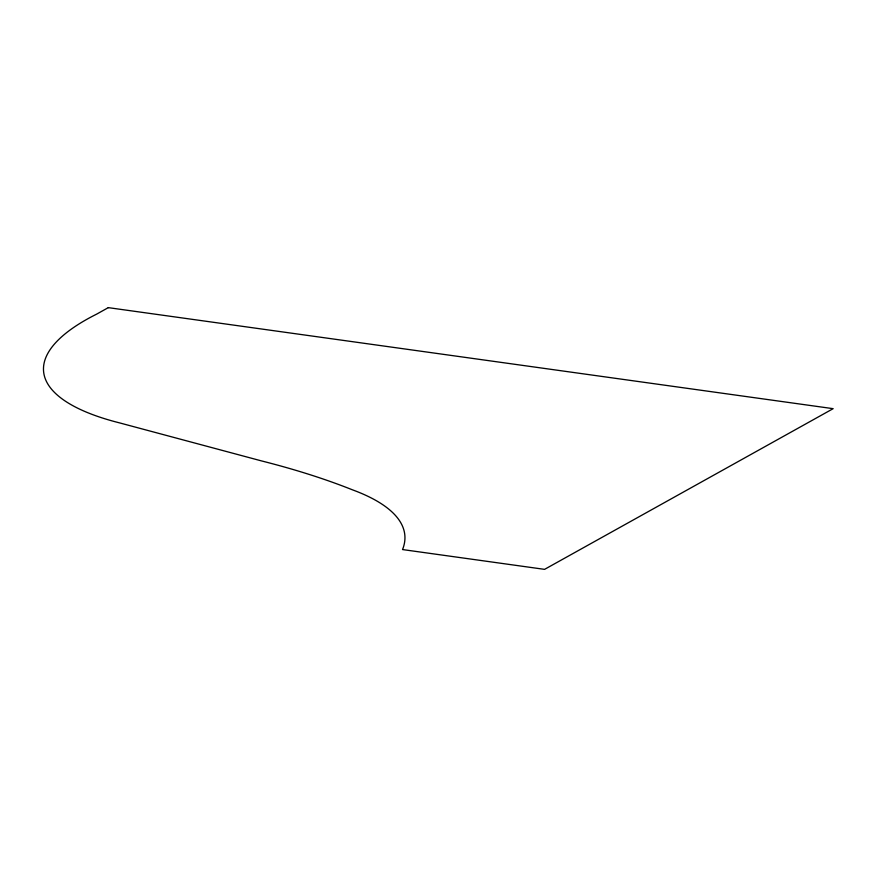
<?xml version="1.0" encoding="UTF-8"?>
<svg xmlns="http://www.w3.org/2000/svg" width="877" height="877" viewBox="0 0 877 877"><rect width="100%" height="100%" fill="white"/><g stroke="black" fill="none" stroke-linecap="round" stroke-linejoin="round"><path stroke-width="1.32" d="M108.309 307.641L96.656 314.13A264.58 84.389 -4.7 0 0 119.338 422.824L261.499 460.907A797.818 254.473 -4.7 0 1 352.39 489.804A275.06 87.733 -4.7 0 1 402.532 549.561L544.573 569.359L833.15 408.671L108.309 307.641"/></g></svg>
